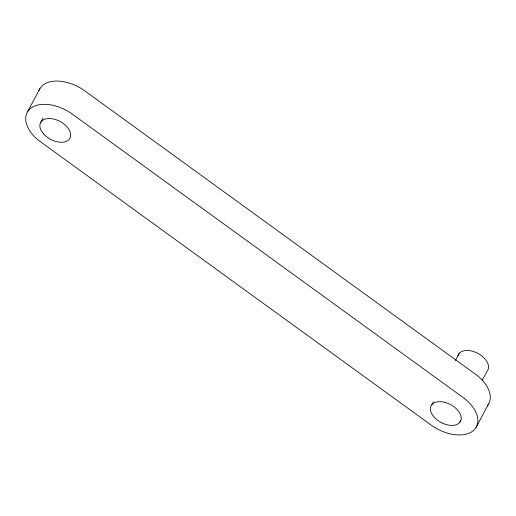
<?xml version="1.0" encoding="UTF-8"?>
<svg xmlns="http://www.w3.org/2000/svg" width="516" height="516" viewBox="0 0 516 516"><rect width="100%" height="100%" fill="white"/><g stroke="black" fill="none" stroke-linecap="round" stroke-linejoin="round"><path stroke-width="0.77" d="M27.503 111.882L39.925 88.61M40.777 122.298L43.015 118.112M431.86 404.628L433.382 401.783M455.396 360.542L459.195 353.434M459.73 422.436A16.622 10.12 28.1 0 0 444.547 402.28A16.622 10.12 28.1 0 0 433.111 415.883A16.622 10.12 28.1 0 0 459.73 422.436L460.872 420.308M482.131 380.492L487.065 371.249A16.622 10.12 28.1 0 0 477.855 353.389A16.622 10.12 28.1 0 0 457.963 355.769M476.075 427.39L488.497 404.118M38.945 90.655A33.25 20.24 28.1 0 1 84.734 90.835L477.023 375.338A33.25 20.24 28.1 0 1 487.646 405.37M464.6 398.604L72.311 114.107A33.25 20.24 28.1 0 0 30.592 108.379A33.25 20.24 28.1 0 0 38.977 140.662L431.266 425.165A33.25 20.24 28.1 0 0 472.985 430.892A33.25 20.24 28.1 0 0 464.6 398.604M43.531 133.87A16.622 10.12 28.1 0 0 69.808 138.481A16.622 10.12 28.1 0 0 52.535 118.815A16.622 10.12 28.1 0 0 43.531 133.87"/></g></svg>
